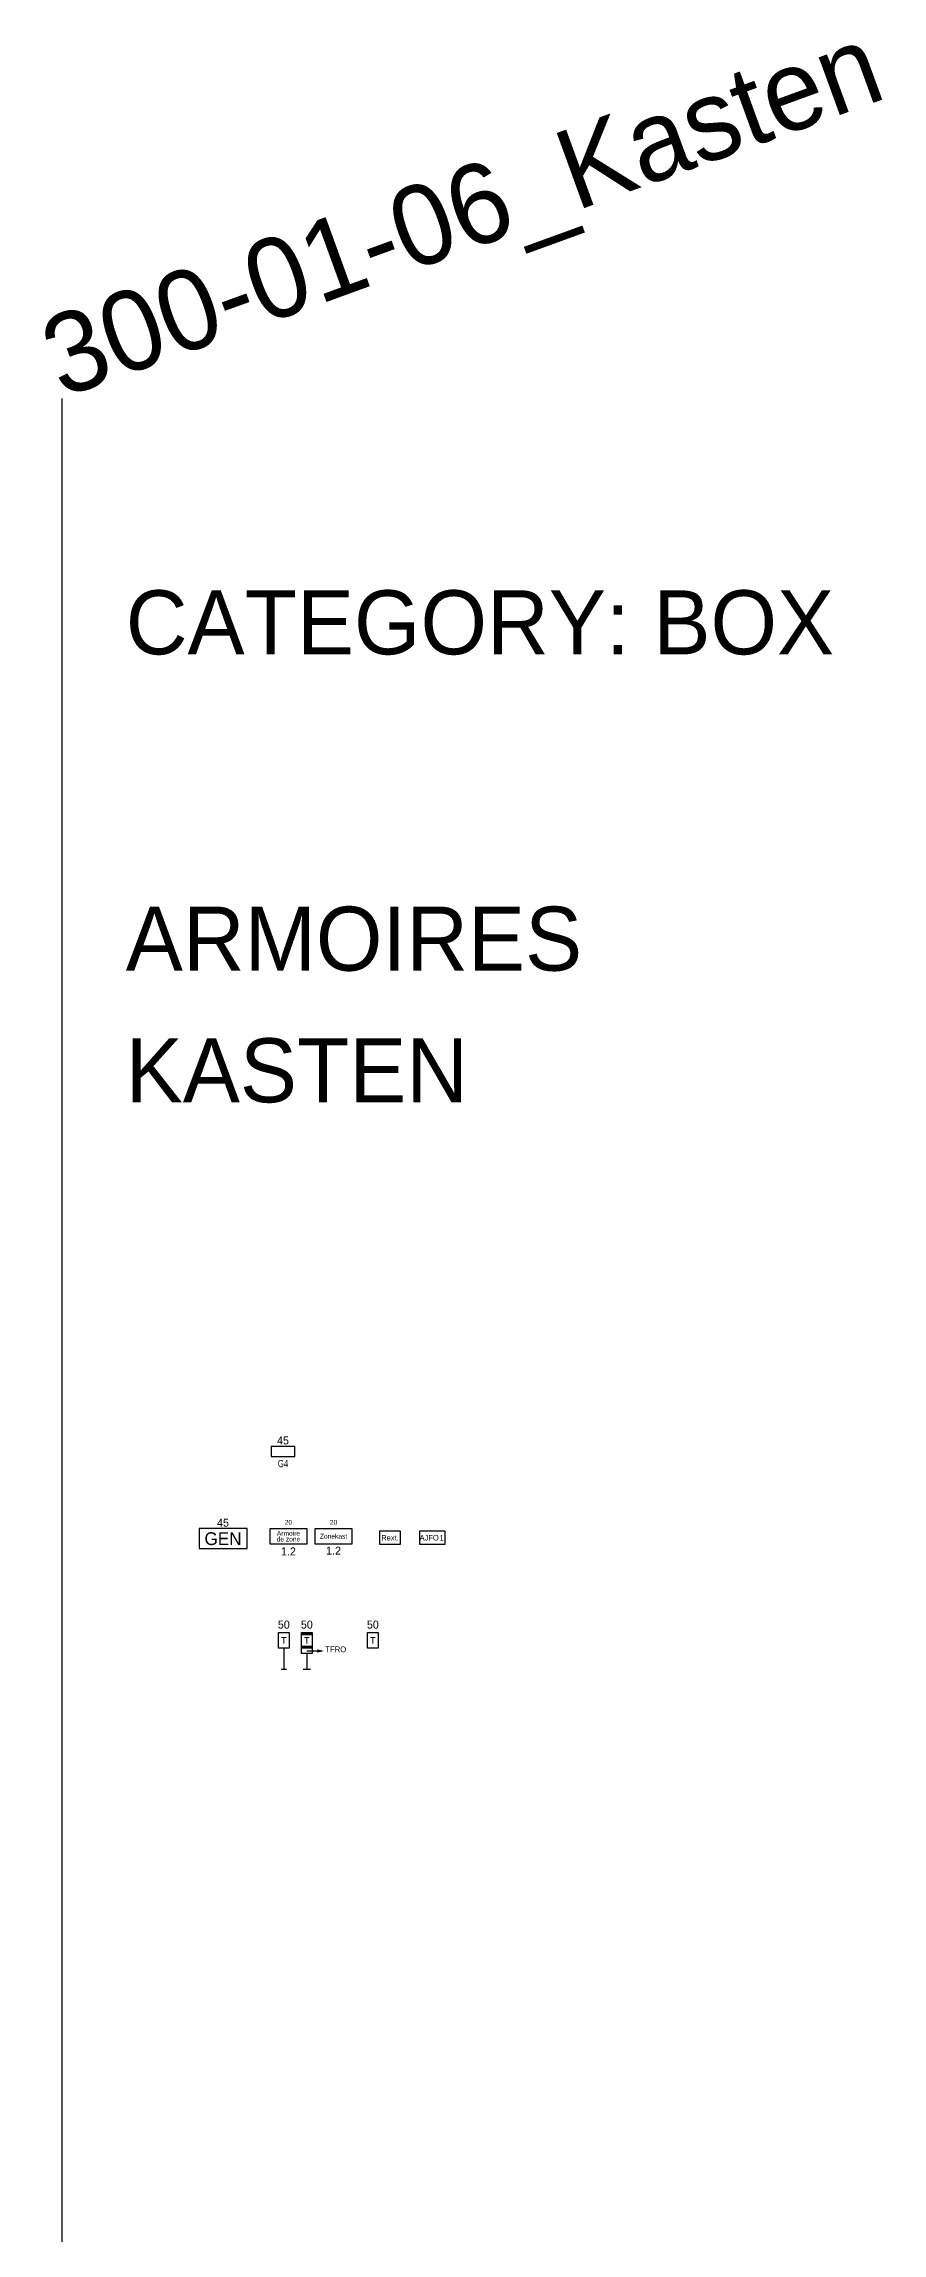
# Model space of a CAD drawing. Header units: metres. Extents: x -591 to 1776, y -567 to 241.
# Drawn here: x 398.9 to 451.3, y -114.7 to 22.2 of the extents above; entities that cross this region are included whole.
import ezdxf
from ezdxf.enums import TextEntityAlignment as Align

# ---------------------------------------------------------------- set-up
doc = ezdxf.new("R2010")
doc.units = ezdxf.units.M
doc.layers.add('300-01-06_Kasten', color=252, linetype='Continuous')
doc.styles.add('ISOPLUS', font='isoplus.shx')

# ---------------------------------------------------------------- blocks, each defined once
blk = doc.blocks.new('BOX_TEL-AW')
blk.add_lwpolyline([(-0.33, 0), (-0.33, 0.99), (0.33, 0.99), (0.33, 0)], close=True)
at = {"style": 'ISOPLUS'}
blk.add_text('T', height=0.411, dxfattribs=at).set_placement((0, 0.49), align=Align.MIDDLE)
at = {"lineweight": -2, "style": 'ISOPLUS'}
blk.add_attdef('BK', text='', height=0.5, dxfattribs=at).set_placement((0, 1.48), align=Align.MIDDLE)
blk = doc.blocks.new('BOX_VCAW')
at = {"layer": '300-01-06_Kasten'}
blk.add_lwpolyline([(-0.74, 0), (0.74, 0), (0.74, 0.62), (-0.74, 0.62)], close=True, dxfattribs=at)
at = {"layer": '300-01-06_Kasten', "style": 'ISOPLUS', "width": 0.9, "flags": 2}
blk.add_attdef('NAAM', text='', height=0.4, dxfattribs=at).set_placement((0, 0.31), align=Align.MIDDLE)
at = {"layer": '300-01-06_Kasten', "style": 'ISOPLUS'}
blk.add_attdef('BK', text='', height=0.5, dxfattribs=at).set_placement((0, 0.75), align=Align.CENTER)
at = {"layer": '300-01-06_Kasten', "lineweight": -2, "style": 'ISOPLUS', "width": 0.8}
blk.add_attdef('LOGE-KEET', text='', height=0.45, dxfattribs=at).set_placement((0, -0.67), align=Align.CENTER)
blk = doc.blocks.new('BOX_TEL')
at = {"linetype": 'Continuous'}
for p, q in [((-0.33, 1.32), (-0.33, 2.3)), ((-0.33, 2.3), (0.33, 2.3)), ((0.33, 2.3), (0.33, 1.32)), ((0.33, 1.32), (-0.33, 1.32)), ((0.16, 0), (-0.16, 0)), ((0, 1.32), (0, 0))]:
    blk.add_line(p, q, dxfattribs=at)
at = {"linetype": 'Continuous', "style": 'ISOPLUS'}
blk.add_text('T', height=0.411, dxfattribs=at).set_placement((0, 1.81), align=Align.MIDDLE)
at = {"lineweight": -2, "style": 'ISOPLUS'}
blk.add_attdef('BK', text='', height=0.5, dxfattribs=at).set_placement((0, 2.8), align=Align.MIDDLE)
blk = doc.blocks.new('BOX_ZONE-NL')
blk.add_lwpolyline([(1.17, 0.47), (-1.17, 0.47), (-1.17, -0.47), (1.17, -0.47)], close=True)
at = {"insert": (0, 0), "char_height": 0.3, "width": 2.3466, "attachment_point": 5, "line_spacing_factor": 0.72, "style": 'ISOPLUS'}
blk.add_mtext('Zonekast', dxfattribs=at)
at = {"linetype": 'Continuous', "style": 'ISOPLUS', "width": 0.9}
blk.add_attdef('KP', text='', height=0.3, dxfattribs=at).set_placement((0, 0.72), align=Align.CENTER)
at = {"style": 'ISOPLUS'}
blk.add_attdef('NUMMER', text='', height=0.5, dxfattribs=at).set_placement((0, -1.15), align=Align.CENTER)
blk = doc.blocks.new('BOX_ZONE-FR')
blk.add_lwpolyline([(1.17, 0.47), (-1.17, 0.47), (-1.17, -0.47), (1.17, -0.47)], close=True)
at = {"insert": (0, 0), "char_height": 0.3, "attachment_point": 5, "line_spacing_factor": 0.72, "style": 'ISOPLUS'}
blk.add_mtext('\\pxqc;Armoire \\Pde zone', dxfattribs=at)
at = {"linetype": 'Continuous', "style": 'ISOPLUS', "width": 0.9}
blk.add_attdef('BK', text='', height=0.3, dxfattribs=at).set_placement((0, 0.72), align=Align.CENTER)
at = {"style": 'ISOPLUS'}
blk.add_attdef('NUMMER', text='', height=0.5, dxfattribs=at).set_placement((0, -1.2), align=Align.CENTER)
blk = doc.blocks.new('BOX_GEN')
blk.add_lwpolyline([(1.5, 0.625), (-1.5, 0.625), (-1.5, -0.625), (1.5, -0.625)], close=True)
at = {"style": 'ISOPLUS'}
blk.add_attdef('NAAM', text='', height=0.8, dxfattribs=at).set_placement((0, 0), align=Align.MIDDLE)
blk.add_attdef('BK', text='', height=0.5, dxfattribs=at).set_placement((0, 0.75), align=Align.CENTER)
blk = doc.blocks.new('BOX_TEL-RED')
at = {"linetype": 'Continuous'}
for p, q in [((-0.33, 0.99), (-0.33, 2.3)), ((-0.33, 2.3), (0.33, 2.3)), ((0.33, 2.3), (0.33, 0.99)), ((0.33, 1.32), (-0.33, 1.32)), ((0.33, 0.99), (-0.33, 0.99)), ((0.22, 0), (-0.22, 0)), ((0, 1.15), (0.66, 1.15)), ((0, 0.99), (0, 0))]:
    blk.add_line(p, q, dxfattribs=at)
at = {"linetype": 'Continuous', "const_width": 0.165}
for points in [[(-0.33, 2.22), (0.33, 2.22)], [(-0.33, 1.4), (0.33, 1.4)]]:
    blk.add_lwpolyline(points, dxfattribs=at)
at = {"linetype": 'Continuous'}
blk.add_lwpolyline([(0.66, 1.15, 0.206, 0, 0), (1.07, 1.15, 0, 0, 0)], format="xyseb", dxfattribs=at)
at = {"linetype": 'Continuous', "style": 'ISOPLUS'}
blk.add_text('T', height=0.411, dxfattribs=at).set_placement((0, 1.81), align=Align.MIDDLE)
at = {"lineweight": -2, "style": 'ISOPLUS'}
blk.add_attdef('BK', text='', height=0.5, dxfattribs=at).set_placement((0, 2.8), align=Align.MIDDLE)
at = {"linetype": 'Continuous', "style": 'ISOPLUS'}
blk.add_attdef('NAME', (1.15, 1.07), '', height=0.362, dxfattribs=at)
blk = doc.blocks.new('BOX_REXT')
blk.add_lwpolyline([(-0.65, 0), (0.65, 0), (0.65, 0.8), (-0.65, 0.8)], close=True)
at = {"ltscale": 0.1, "style": 'ISOPLUS'}
blk.add_text('Rext.', height=0.35, rotation=0.2199, dxfattribs=at).set_placement((0, 0.4), align=Align.MIDDLE_CENTER)
blk = doc.blocks.new('BOX_AJFO')
blk.add_lwpolyline([(-0.8, 0), (0.8, 0), (0.8, 0.8), (-0.8, 0.8)], close=True)
at = {"ltscale": 0.1, "style": 'ISOPLUS'}
blk.add_text('AJFO', height=0.35, rotation=0.2199, dxfattribs=at).set_placement((-0.2, 0.4), align=Align.MIDDLE_CENTER)
at = {"style": 'ISOPLUS'}
blk.add_attdef('N°', (0.45, 0.22), '', height=0.35, dxfattribs=at)

msp = doc.modelspace()

# ---------------------------------------------------------------- linework, layer by layer
at = {"color": 1, "lineweight": -2}
msp.add_line((400, 0), (400, -560), dxfattribs=at)

# ---------------------------------------------------------------- block references
at = {"layer": '300-01-06_Kasten'}
ref = msp.add_blockref('BOX_VCAW', (413.83, -66.13), dxfattribs=at)
ref.add_attrib('BK', '45', dxfattribs={"height": 0.5, "style": 'ISOPLUS'}).set_placement((413.83, -65.38), align=Align.CENTER)
ref.add_attrib('LOGE-KEET', 'G4', dxfattribs={"lineweight": -2, "height": 0.45, "style": 'ISOPLUS', "width": 0.8}).set_placement((413.83, -66.8), align=Align.CENTER)
for name, p, values in [('BOX_GEN', (410.08, -71.27), {'NAAM': 'GEN', 'BK': '45'}), ('BOX_ZONE-FR', (414.17, -71.12), {'BK': '20', 'NUMMER': '1.2'}), ('BOX_ZONE-NL', (416.99, -71.12), {'KP': '20', 'NUMMER': '1.2'}), ('BOX_AJFO', (423.17, -71.61), {'N°': '1'}), ('BOX_TEL', (413.88, -79.44), {'BK': '50'}), ('BOX_TEL-RED', (415.32, -79.44), {'NAME': 'TFRO', 'BK': '50'}), ('BOX_TEL-AW', (419.45, -78.12), {'BK': '50'})]:
    msp.add_blockref(name, p, dxfattribs=at).add_auto_attribs(values)
msp.add_blockref('BOX_REXT', (420.52, -71.61), dxfattribs=at)

# ---------------------------------------------------------------- texts
at = {"linetype": 'Continuous', "style": 'ISOPLUS'}
msp.add_text('300-01-06_Kasten', height=5, rotation=20, dxfattribs=at).set_placement((400, 0))
at = {"color": 1, "linetype": 'Continuous', "style": 'ISOPLUS'}
msp.add_text('CATEGORY: BOX', height=4, dxfattribs=at).set_placement((404, -16))
at = {"linetype": 'Continuous', "style": 'ISOPLUS'}
for s, p in [('ARMOIRES', (404, -35.77)), ('KASTEN', (404, -44))]:
    msp.add_text(s, height=4, dxfattribs=at).set_placement(p)

doc.saveas('drawing.dxf')
